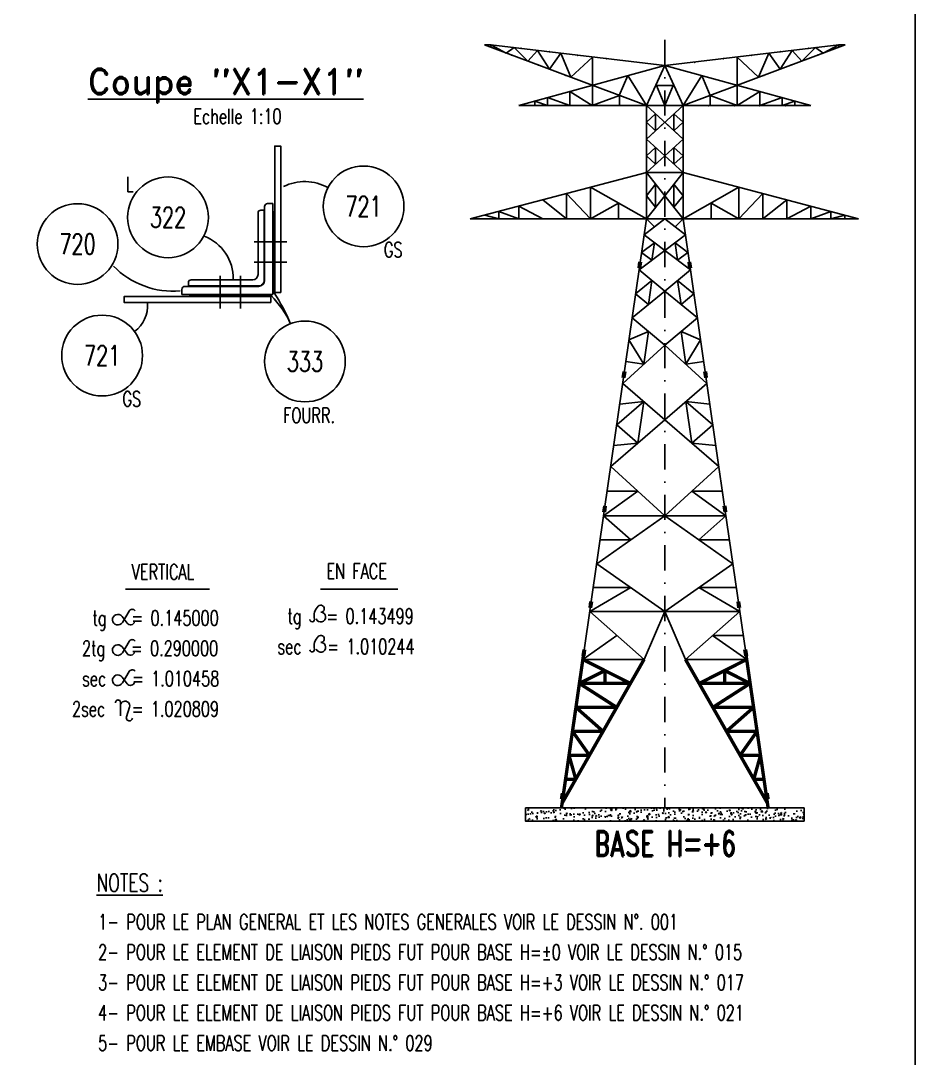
# Model space of a CAD drawing. Extents: x 144362 to 160582, y -59241 to -47761.
# Drawn here: x 157040 to 160582, y -56301 to -52193 of the extents above; entities that cross this region are included whole.
import ezdxf
from ezdxf.enums import TextEntityAlignment as Align

# ---------------------------------------------------------------- set-up
doc = ezdxf.new("R2010")
doc.units = 0
doc.header["$LTSCALE"] = 200
doc.header["$MEASUREMENT"] = 0
doc.linetypes.add('DASHDOT', pattern=[1, 0.5, -0.25, 0, -0.25])
doc.layers.get('0').update_dxf_attribs({"linetype": 'CONTINUOUS'})
for name, color, linetype in [('BOLLINI_1', 7, 'CONTINUOUS'), ('LINEA-MEDIA', 7, 'CONTINUOUS'), ('LINEA_ANG', 2, 'CONTINUOUS'), ('LM', 7, 'CONTINUOUS'), ('LS', 7, 'CONTINUOUS'), ('MZ', 6, 'DASHDOT'), ('NOTATION', 2, 'CONTINUOUS'), ('TESTI_A_P', 7, 'CONTINUOUS')]:
    doc.layers.add(name, color=color, linetype=linetype)
doc.styles.add('RD', font='ROMAND8.SHX', dxfattribs={"width": 0.7})
doc.styles.add('RQL', font='ROMANS8.SHX', dxfattribs={"width": 0.7})
doc.styles.add('RS', font='ROMANS8.shx', dxfattribs={"width": 0.7})
pattern_1 = [(135, (-148601.289, 239560.508), (-7.06554785, -7.06554785), [])]

# ---------------------------------------------------------------- blocks, each defined once
blk = doc.blocks.new('xxx')
blk.add_circle((0, 0), 8)
at = {"color": 3, "style": 'RQL', "width": 0.7}
blk.add_attdef('POS', text='', height=4, dxfattribs=at).set_placement((0, 0), align=Align.MIDDLE)
at = {"color": 3, "style": 'RQL', "width": 0.7, "flags": 1}
blk.add_attdef('POS1', (-0.39, -5.42), '', height=2, dxfattribs=at)
at = {"style": 'RQL', "width": 0.7, "flags": 1}
blk.add_attdef('TIPO', (-0.39, -8.66), '', height=2, dxfattribs=at)

msp = doc.modelspace()

# ---------------------------------------------------------------- hatches: boundary and pattern name
at = {"ltscale": 0.01}
h = msp.add_hatch(dxfattribs=at)
h.set_pattern_fill('_U', color=6, scale=9.992194, angle=135, style=0, pattern_type=0)
h.set_pattern_definition(pattern_1)
h.paths.add_polyline_path([(158039.517, -53069.264), (158039.517, -52949.358), (158043.513, -52949.358), (158043.513, -53069.264)])
h.paths.add_polyline_path([(158039.517, -53149.202), (158039.517, -53069.264), (158043.513, -53069.264), (158043.513, -53149.202)])
h.paths.add_polyline_path([(158039.517, -53269.108), (158039.517, -53149.202), (158043.513, -53149.202), (158043.513, -53269.108)])
h = msp.add_hatch(dxfattribs=at)
h.set_pattern_fill('_U', color=6, scale=9.992194, angle=135, style=0, pattern_type=0)
h.set_pattern_definition(pattern_1)
h.paths.add_polyline_path([(157829.68, -53279.1), (157709.774, -53279.1), (157709.774, -53283.097), (157829.68, -53283.097)])
h.paths.add_polyline_path([(157909.618, -53279.1), (157829.68, -53279.1), (157829.68, -53283.097), (157909.618, -53283.097)])
h.paths.add_polyline_path([(158029.524, -53279.1), (157909.618, -53279.1), (157909.618, -53283.097), (158029.524, -53283.097)])
at = {"layer": 'LS'}
h = msp.add_hatch(dxfattribs=at)
h.set_pattern_fill('AR-CONC', color=3, scale=7.110105, style=0)
h.set_pattern_definition([(50, (136944.11, -59805.133), (50.997955, -4.46174), [5.33258, -58.65837]), (355, (136944.11, -59805.133), (-9.86537, 53.48165), [4.26606, -46.9267]), (100.4514, (136948.36, -59805.505), (41.13263, 49.01988), [4.532, -49.85194]), (46.1842, (136944.11, -59790.91), (75.88196, -11.76858), [7.99887, -87.98755]), (96.6356, (136950.43, -59791.89), (66.4555, 69.2608), [6.798, -74.7779]), (351.1842, (136944.11, -59790.91), (66.45545, 69.26086), [6.3991, -70.39004]), (21, (136951.22, -59794.468), (42.44072, -28.62663), [5.33258, -58.65837]), (326, (136951.22, -59794.47), (17.29998, 51.55893), [4.26606, -46.9267]), (71.4514, (136954.756, -59796.853), (59.74071, 22.93226), [4.532, -49.85194]), (37.5, (136944.11, -59805.133), (0.864579, 23.669104), [0, -46.357888, 0, -47.637706, 0, -47.10445]), (7.5, (136944.11, -59805.133), (18.704522, 28.043089), [0, -27.160603, 0, -45.291372, 0, -17.953016]), (327.5, (136928.254, -59805.133), (37.955338, -1.603675), [0, -17.775264, 0, -55.458822, 0, -73.58959]), (317.5, (136921.144, -59805.133), (41.46515, 7.11757), [0, -23.107843, 0, -36.830346, 0, -52.259275])])
h.paths.add_polyline_path([(160142.289, -55309.937), (159038.42, -55309.937), (159038.42, -55361.763), (160142.289, -55361.763)])

# ---------------------------------------------------------------- linework, layer by layer
at = {"color": 6, "ltscale": 0.01}
for p, q in [((158901.475, -52288.977), (158876.195, -52288.977)), ((159517.675, -52529.137), (158876.195, -52288.977)), ((159590.355, -52371.137), (158901.475, -52288.977)), ((158962.73, -52321.374), (158901.475, -52288.977)), ((158901.475, -52288.977), (158901.475, -52298.441)), ((158993.89, -52299.999), (158962.73, -52321.374)), ((159048.093, -52353.333), (158993.89, -52299.999)), ((159086.305, -52311.021), (159048.093, -52353.333)), ((159133.455, -52385.291), (159086.305, -52311.021)), ((159178.72, -52322.043), (159133.455, -52385.291)), ((159218.818, -52417.249), (159178.72, -52322.043)), ((159590.355, -52371.137), (160279.235, -52288.977)), ((159663.035, -52529.137), (160304.515, -52288.977)), ((159961.892, -52417.249), (160001.989, -52322.043)), ((160001.989, -52322.043), (160047.254, -52385.291)), ((160047.254, -52385.291), (160094.405, -52311.021)), ((160094.405, -52311.021), (160132.617, -52353.333)), ((160132.617, -52353.333), (160186.82, -52299.999)), ((160186.82, -52299.999), (160217.979, -52321.374)), ((160217.979, -52321.374), (160279.235, -52288.977)), ((160279.235, -52288.977), (160304.515, -52288.977)), ((160279.235, -52288.977), (160279.235, -52298.441)), ((159304.18, -52337.432), (159218.818, -52417.249)), ((159304.18, -52449.208), (159304.18, -52337.136)), ((159876.529, -52449.208), (159876.529, -52337.136)), ((159876.529, -52337.432), (159961.892, -52417.249)), ((159012.075, -52529.137), (159590.355, -52371.137)), ((159410.341, -52488.953), (159443.521, -52409.953)), ((159443.521, -52409.953), (159517.675, -52529.137)), ((159590.355, -52371.137), (159517.675, -52529.137)), ((160168.635, -52529.137), (159590.355, -52371.137)), ((159590.355, -52371.137), (159663.035, -52529.137)), ((159737.188, -52409.953), (159663.035, -52529.137)), ((159770.368, -52488.953), (159737.188, -52409.953)), ((159304.18, -52448.445), (159304.18, -52529.137)), ((159590.355, -52529.137), (159557.175, -52450.137)), ((159557.175, -52450.137), (159623.535, -52450.137)), ((159623.535, -52450.137), (159590.355, -52529.137)), ((159876.529, -52448.445), (159876.529, -52529.137)), ((159303.007, -52529.137), (159214.315, -52473.269)), ((159214.315, -52473.269), (159214.315, -52529.137)), ((159410.761, -52489.11), (159303.007, -52529.137)), ((159410.927, -52529.137), (159410.761, -52489.11)), ((159410.927, -52529.137), (159410.761, -52489.11)), ((159769.782, -52529.137), (159769.948, -52489.11)), ((159769.948, -52489.11), (159877.702, -52529.137)), ((159877.702, -52529.137), (159966.395, -52473.269)), ((159966.395, -52473.269), (159966.395, -52529.137)), ((159012.075, -52529.137), (159517.675, -52529.137)), ((159075.275, -52511.678), (159075.275, -52529.137)), ((159125.835, -52529.137), (159075.275, -52511.678)), ((159214.315, -52529.137), (159125.835, -52497.711)), ((159125.835, -52497.711), (159125.835, -52529.137)), ((159517.675, -52977.857), (159517.675, -52529.137)), ((159517.675, -52529.137), (159663.035, -52529.137)), ((159517.675, -52529.137), (159663.035, -52661.857)), ((159517.675, -52661.857), (159663.035, -52529.137)), ((159517.675, -52529.137), (159663.035, -52529.137)), ((159663.035, -52977.857), (159663.035, -52529.137)), ((160168.635, -52529.137), (159663.035, -52529.137)), ((159966.395, -52529.137), (160054.875, -52497.711)), ((160054.875, -52497.711), (160054.875, -52529.137)), ((160054.875, -52529.137), (160105.435, -52511.678)), ((160105.435, -52511.678), (160105.435, -52529.137)), ((159554.015, -52562.317), (159517.675, -52595.497)), ((159554.015, -52562.317), (159517.675, -52595.497)), ((159554.015, -52628.677), (159554.015, -52562.317)), ((159554.015, -52628.677), (159554.015, -52562.317)), ((159626.695, -52562.317), (159663.035, -52595.497)), ((159626.695, -52628.677), (159626.695, -52562.317)), ((159626.695, -52562.317), (159663.035, -52595.497)), ((159626.695, -52628.677), (159626.695, -52562.317)), ((159517.675, -52661.857), (159590.355, -52595.497)), ((159517.675, -52595.497), (159554.015, -52628.677)), ((159663.035, -52661.857), (159590.355, -52595.497)), ((159663.035, -52595.497), (159626.695, -52628.677)), ((159590.355, -52728.217), (159517.675, -52661.857)), ((159554.015, -52695.037), (159517.675, -52728.217)), ((159554.015, -52761.397), (159554.015, -52695.037)), ((159590.355, -52728.217), (159663.035, -52661.857)), ((159626.695, -52695.037), (159663.035, -52728.217)), ((159626.695, -52761.397), (159626.695, -52695.037)), ((159590.355, -52728.217), (159517.675, -52794.577)), ((159517.675, -52728.217), (159554.015, -52761.397)), ((159590.355, -52728.217), (159663.035, -52794.577)), ((159663.035, -52728.217), (159626.695, -52761.397)), ((158819.315, -52977.857), (159517.675, -52794.577)), ((159513.725, -52794.577), (159663.035, -52794.577)), ((159517.675, -52794.577), (159590.355, -52886.217)), ((159663.035, -52794.577), (159590.355, -52886.217)), ((160358.235, -52977.857), (159663.035, -52794.577)), ((159296.475, -52977.857), (159296.475, -52852.893)), ((159517.675, -52977.857), (159296.475, -52852.893)), ((159517.675, -52886.217), (159554.015, -52840.397)), ((159554.015, -52840.397), (159554.015, -52932.037)), ((159663.035, -52886.217), (159626.695, -52840.397)), ((159626.695, -52840.397), (159626.695, -52932.037)), ((159663.035, -52977.857), (159884.235, -52852.893)), ((159884.235, -52977.857), (159884.235, -52852.893)), ((159201.675, -52977.857), (159106.875, -52902.879)), ((159201.675, -52977.857), (159201.675, -52877.886)), ((159296.475, -52977.857), (159201.675, -52877.886)), ((159517.675, -52977.857), (159590.355, -52886.217)), ((159554.015, -52932.037), (159517.675, -52886.217)), ((159663.035, -52977.857), (159590.355, -52886.217)), ((159626.695, -52932.037), (159663.035, -52886.217)), ((159884.235, -52977.857), (159979.035, -52877.886)), ((159979.035, -52977.857), (159979.035, -52877.886)), ((159979.035, -52977.857), (160073.835, -52902.879)), ((160073.835, -52977.857), (160073.835, -52902.879)), ((159012.075, -52977.857), (159012.075, -52927.871)), ((159106.875, -52977.857), (159012.075, -52927.871)), ((159407.075, -52915.375), (159296.475, -52977.857)), ((159407.075, -52915.375), (159407.075, -52977.857)), ((159773.635, -52915.375), (159884.235, -52977.857)), ((159773.635, -52915.375), (159773.635, -52977.857)), ((160073.835, -52977.857), (160168.635, -52927.871)), ((160168.635, -52977.857), (160168.635, -52927.871)), ((159517.675, -52977.857), (158819.315, -52977.857)), ((158933.075, -52977.857), (158877.775, -52963.278)), ((158933.075, -52977.857), (158933.075, -52948.699)), ((159012.075, -52977.857), (158933.075, -52948.699)), ((159517.675, -52977.857), (159351.972, -54125.818)), ((159590.355, -52977.857), (159508.552, -53041.057)), ((159517.675, -52977.857), (159549.453, -53009.457)), ((159517.675, -52977.857), (159663.035, -52977.857)), ((159590.355, -52977.857), (159672.157, -53041.057)), ((159663.035, -52977.857), (159631.256, -53009.457)), ((159663.035, -52977.857), (159828.737, -54125.818)), ((159663.035, -52977.857), (160358.235, -52977.857)), ((160168.635, -52977.857), (160247.635, -52948.699)), ((160247.635, -52977.857), (160247.635, -52948.699)), ((160247.635, -52977.857), (160302.935, -52963.278)), ((160302.935, -52977.857), (160302.935, -52963.278)), ((159508.552, -53041.057), (159590.355, -53103.454)), ((159672.157, -53041.057), (159590.355, -53103.454)), ((157963.844, -53069.264), (158093.355, -53069.264)), ((159590.355, -53103.454), (159488.482, -53180.097)), ((159498.517, -53110.577), (159549.453, -53072.255)), ((159549.453, -53072.255), (159539.418, -53141.775)), ((159590.355, -53103.454), (159692.227, -53180.097)), ((159682.192, -53110.577), (159631.256, -53072.255)), ((159631.256, -53072.255), (159641.291, -53141.775)), ((157963.844, -53149.202), (158093.355, -53149.202)), ((159488.202, -53147.874), (159484.757, -53171.738)), ((159498.21, -53149.318), (159494.766, -53173.183)), ((159539.418, -53141.775), (159498.517, -53110.577)), ((159641.291, -53141.775), (159682.192, -53110.577)), ((159682.499, -53149.318), (159685.944, -53173.183)), ((159692.507, -53147.874), (159695.952, -53171.738)), ((159590.355, -53264.234), (159488.482, -53180.097)), ((159590.355, -53264.234), (159692.227, -53180.097)), ((157829.68, -53203.428), (157829.68, -53332.939)), ((157909.618, -53203.428), (157909.618, -53332.939)), ((159474.798, -53274.897), (159539.418, -53222.165)), ((159539.418, -53222.165), (159525.735, -53316.965)), ((159705.911, -53274.897), (159641.291, -53222.165)), ((159641.291, -53222.165), (159654.975, -53316.965)), ((159461.114, -53369.697), (159590.355, -53264.234)), ((159719.595, -53369.697), (159590.355, -53264.234)), ((159525.735, -53316.965), (159474.798, -53274.897)), ((159654.975, -53316.965), (159705.911, -53274.897)), ((159590.355, -53478.005), (159461.114, -53369.697)), ((159590.355, -53478.005), (159719.595, -53369.697)), ((159448.64, -53456.118), (159525.735, -53423.851)), ((159525.735, -53423.851), (159507.023, -53553.483)), ((159732.069, -53456.118), (159654.975, -53423.851)), ((159654.975, -53423.851), (159673.687, -53553.483)), ((159423.691, -53628.961), (159590.355, -53478.005)), ((159448.64, -53456.118), (159507.023, -53553.483)), ((159757.018, -53628.961), (159590.355, -53478.005)), ((159732.069, -53456.118), (159673.687, -53553.483)), ((159507.023, -53553.483), (159436.165, -53542.54)), ((159673.687, -53553.483), (159744.544, -53542.54)), ((159425.572, -53581.767), (159422.127, -53605.632)), ((159435.58, -53583.212), (159432.135, -53607.076)), ((159745.129, -53583.212), (159748.574, -53607.076)), ((159755.138, -53581.767), (159758.582, -53605.632)), ((159423.691, -53628.961), (159590.355, -53772.809)), ((159757.018, -53628.961), (159590.355, -53772.809)), ((159507.023, -53700.885), (159399.972, -53793.281)), ((159411.831, -53711.121), (159507.023, -53700.885)), ((159507.023, -53700.885), (159483.304, -53865.205)), ((159768.878, -53711.121), (159673.687, -53700.885)), ((159673.687, -53700.885), (159780.737, -53793.281)), ((159673.687, -53700.885), (159697.405, -53865.205)), ((159590.355, -53772.809), (159376.253, -53957.601)), ((159399.972, -53793.281), (159483.304, -53865.205)), ((159590.355, -53772.809), (159804.456, -53957.601)), ((159780.737, -53793.281), (159697.405, -53865.205)), ((159483.304, -53865.205), (159388.113, -53875.441)), ((159697.405, -53865.205), (159792.597, -53875.441)), ((159376.253, -53957.601), (159590.355, -54153.377)), ((159804.456, -53957.601), (159590.355, -54153.377)), ((159347.994, -54153.377), (159483.304, -54055.489)), ((159483.304, -54055.489), (159362.124, -54055.489)), ((159832.715, -54153.377), (159697.405, -54055.489)), ((159697.405, -54055.489), (159818.586, -54055.489)), ((159348.763, -54113.886), (159345.318, -54137.75)), ((159348.763, -54113.886), (159345.318, -54137.75)), ((159348.763, -54113.886), (159345.318, -54137.75)), ((159358.771, -54115.33), (159355.327, -54139.194)), ((159358.771, -54115.33), (159355.327, -54139.194)), ((159358.771, -54115.33), (159355.327, -54139.194)), ((159821.938, -54115.33), (159825.383, -54139.194)), ((159821.938, -54115.33), (159825.383, -54139.194)), ((159821.938, -54115.33), (159825.383, -54139.194)), ((159828.737, -54125.818), (159910.81, -54694.401)), ((159831.946, -54113.886), (159835.391, -54137.75)), ((159831.946, -54113.886), (159835.391, -54137.75)), ((159831.946, -54113.886), (159835.391, -54137.75)), ((159590.355, -54153.377), (159320.626, -54342.977)), ((159347.994, -54153.377), (159590.355, -54153.377)), ((159347.994, -54153.377), (159455.49, -54248.177)), ((159347.994, -54153.377), (159590.355, -54153.377)), ((159347.994, -54153.377), (159590.355, -54153.377)), ((159832.715, -54153.377), (159590.355, -54153.377)), ((159590.355, -54153.377), (159860.083, -54342.977)), ((159832.715, -54153.377), (159590.355, -54153.377)), ((159832.715, -54153.377), (159590.355, -54153.377)), ((159832.715, -54153.377), (159725.219, -54248.177)), ((159455.49, -54248.177), (159334.31, -54248.177)), ((159725.219, -54248.177), (159846.399, -54248.177)), ((159320.626, -54342.977), (159590.355, -54532.577)), ((159860.083, -54342.977), (159590.355, -54532.577)), ((159293.258, -54532.577), (159455.49, -54437.777)), ((159455.49, -54437.777), (159306.942, -54437.777)), ((159887.451, -54532.577), (159725.219, -54437.777)), ((159725.219, -54437.777), (159873.767, -54437.777)), ((159294.058, -54492.869), (159290.614, -54516.733)), ((159304.067, -54494.314), (159300.622, -54518.178)), ((159876.643, -54494.314), (159880.087, -54518.178)), ((159886.651, -54492.869), (159890.095, -54516.733)), ((159508.251, -54722.177), (159293.258, -54532.577)), ((159293.258, -54532.577), (159590.355, -54532.577)), ((159508.251, -54722.177), (159590.355, -54532.577)), ((159887.451, -54532.577), (159590.355, -54532.577)), ((159672.458, -54722.177), (159590.355, -54532.577)), ((159672.458, -54722.177), (159887.451, -54532.577)), ((159265.89, -54722.177), (159400.755, -54627.377)), ((159265.89, -54722.177), (159400.755, -54627.377)), ((159914.819, -54722.177), (159779.955, -54627.377)), ((159779.955, -54627.377), (159901.135, -54627.377)), ((159914.819, -54722.177), (159779.955, -54627.377)), ((159779.955, -54627.377), (159901.135, -54627.377)), ((159266.691, -54682.469), (159263.246, -54706.333)), ((159276.699, -54683.914), (159273.254, -54707.778)), ((159904.01, -54683.914), (159907.455, -54707.778)), ((159914.019, -54682.469), (159917.463, -54706.333)), ((159265.89, -54722.177), (159508.251, -54722.177)), ((159914.819, -54722.177), (159672.458, -54722.177))]:
    msp.add_line(p, q, dxfattribs=at)
msp.add_lwpolyline([(159351.972, -54125.818), (159269.9, -54694.401)], dxfattribs=at)
for p in [(159020.501, -52302.67), (159133.208, -52316.363), (159133.208, -52316.363), (159133.208, -52316.363), (159133.208, -52316.363), (160047.501, -52316.363), (160047.501, -52316.363), (160160.208, -52302.67), (158983.108, -52329.003), (159090.021, -52369.03), (159090.021, -52369.03), (159245.915, -52330.057), (159245.915, -52330.057), (159245.915, -52330.057), (159245.915, -52330.057), (159358.621, -52343.75), (159709.381, -52357.443), (159822.088, -52343.75), (159934.795, -52330.057), (159934.795, -52330.057), (160090.688, -52369.03), (160197.601, -52329.003), (159196.935, -52409.057), (159196.935, -52409.057), (159983.775, -52409.057), (159769.948, -52489.11), (159764.155, -52529.137), (159865.275, -52529.137), (159966.395, -52529.137), (160054.243, -52497.537), (160067.515, -52529.137)]:
    msp.add_point(p, dxfattribs=at)
at = {"layer": 'LINEA-MEDIA'}
for p, q in [((157455.157, -54443.4), (157786.677, -54443.4)), ((158226.535, -54443.4), (158533.497, -54443.4)), ((157442.146, -54575.42), (157468.81, -54530.391)), ((157440.826, -54552.014), (157460.68, -54578.276)), ((157442.146, -54695.593), (157468.81, -54650.564)), ((157440.826, -54672.186), (157460.68, -54698.449)), ((157440.826, -54791.858), (157460.68, -54818.12)), ((157442.146, -54815.264), (157468.81, -54770.235)), ((157435.275, -54893.261), (157435.275, -54945.751)), ((157470.472, -54910.53), (157458.407, -54949.279))]:
    msp.add_line(p, q, dxfattribs=at)
for centre, radius, start, end in [((157424.043, -54564.701), 21.038, 37.08899, 329.368163), ((157480.981, -54537.598), 14.145, 36.935571, 149.368163), ((158253.159, -54550.094), 51.996, 132.141042, 193.778634), ((158228.076, -54554.474), 19.358, 200.722607, 90), ((158228.076, -54521.289), 13.827, 270, 135.157666), ((157474.177, -54568.073), 16.92, 217.08899, 345.851113), ((158193.88, -54564.064), 8.921, 179.906205, 10.244605), ((158228.076, -54640.877), 13.827, 270, 135.157666), ((157424.043, -54684.873), 21.038, 37.08899, 329.368163), ((157480.981, -54657.771), 14.145, 36.935571, 149.368163), ((158253.159, -54669.682), 51.996, 132.141042, 193.778634), ((158228.076, -54674.062), 19.358, 200.722607, 90), ((157474.177, -54688.245), 16.92, 217.08899, 345.851113), ((158193.88, -54683.652), 8.921, 179.906205, 10.244605), ((157424.043, -54804.545), 21.038, 37.08899, 329.368163), ((157480.981, -54777.442), 14.145, 36.935571, 149.368163), ((157474.177, -54807.917), 16.92, 217.08899, 345.851113), ((157425.201, -54892.52), 10.074, 355.786368, 189.399767), ((157453.187, -54905.148), 18.103, 342.70498, 171.681716), ((157470.167, -54952.941), 12.317, 162.70498, 355.007087)]:
    msp.add_arc(centre, radius, start, end, dxfattribs=at)
at = {"layer": 'LINEA_ANG'}
for p, q in [((158003.545, -52943.363), (157990.055, -52943.363)), ((158003.545, -53221.146), (158003.545, -52943.363)), ((157979.563, -52953.854), (157979.563, -53198.164)), ((157703.779, -53229.639), (157703.779, -53243.128)), ((157958.58, -53219.147), (157714.271, -53219.147)), ((157703.779, -53243.128), (157981.562, -53243.128))]:
    msp.add_line(p, q, dxfattribs=at)
for points in [[(158069.493, -53269.108), (158069.493, -52689.561), (158045.512, -52689.561), (158045.512, -53269.108)], [(158043.513, -53269.108), (158043.513, -52949.358), (158039.517, -52949.358), (158039.517, -53269.108)], [(158029.524, -53309.077), (157449.977, -53309.077), (157449.977, -53285.096), (158029.524, -53285.096)], [(158029.524, -53283.097), (157709.774, -53283.097), (157709.774, -53279.1), (158029.524, -53279.1)]]:
    msp.add_lwpolyline(points, close=True, dxfattribs=at)
msp.add_lwpolyline([(158037.518, -53277.102), (158037.518, -52917.383), (158017.534, -52917.383, 0.41421356), (158005.543, -52929.373), (158005.543, -53221.146, -0.41421356), (157981.562, -53245.127), (157689.79, -53245.127, 0.41421356), (157677.799, -53257.117), (157677.799, -53277.102)], format="xyb", close=True, dxfattribs=at)
for centre, radius, start, end in [((157990.055, -52953.854), 10.492, 90, 180), ((157714.271, -53229.639), 10.492, 90, 180), ((157958.58, -53198.164), 20.984, 270, 0), ((157981.735, -53221.319), 21.81, 269.54397, 0.45603)]:
    msp.add_arc(centre, radius, start, end, dxfattribs=at)
at = {"layer": 'LS', "color": 8}
msp.add_lwpolyline([(144362.383, -47761.325), (144362.383, -59241.325), (157082.383, -59241.325), (157082.383, -57641.325), (160582.383, -57641.325), (160582.383, -47761.325), (144362.383, -47761.325)], close=True, dxfattribs=at)
at = {"layer": 'LS', "color": 3, "const_width": 13.333}
for points in [[(159269.9, -54694.401), (159181.05, -55309.937)], [(159910.81, -54694.401), (159999.659, -55309.937)], [(159183.787, -55290.977), (159508.251, -54722.177)], [(159454.174, -54816.977), (159265.89, -54722.177)], [(159996.922, -55290.977), (159672.458, -54722.177)], [(159726.536, -54816.977), (159914.819, -54722.177)], [(159353.19, -54766.132), (159252.206, -54816.977)], [(159353.19, -54816.977), (159353.19, -54766.132)], [(159827.519, -54816.977), (159827.519, -54766.132)], [(159827.519, -54766.132), (159928.503, -54816.977)], [(159400.096, -54911.777), (159252.206, -54816.977)], [(159252.206, -54816.977), (159454.174, -54816.977)], [(159928.503, -54816.977), (159726.536, -54816.977)], [(159780.613, -54911.777), (159928.503, -54816.977)], [(159346.019, -55006.577), (159238.522, -54911.777)], [(159238.522, -54911.777), (159400.096, -54911.777)], [(159942.187, -54911.777), (159780.613, -54911.777)], [(159834.69, -55006.577), (159942.187, -54911.777)], [(159291.942, -55101.377), (159224.839, -55006.577)], [(159224.839, -55006.577), (159346.019, -55006.577)], [(159955.871, -55006.577), (159834.69, -55006.577)], [(159888.768, -55101.377), (159955.871, -55006.577)], [(159237.864, -55196.177), (159211.155, -55101.377)], [(159211.155, -55101.377), (159291.942, -55101.377)], [(159969.555, -55101.377), (159888.768, -55101.377)], [(159942.845, -55196.177), (159969.555, -55101.377)], [(159197.471, -55196.177), (159237.864, -55196.177)], [(159983.239, -55196.177), (159942.845, -55196.177)], [(159184.587, -55251.269), (159181.142, -55275.133)], [(159996.122, -55251.269), (159999.567, -55275.133)], [(159194.595, -55252.714), (159191.151, -55276.578)], [(159986.114, -55252.714), (159989.559, -55276.578)]]:
    msp.add_lwpolyline(points, dxfattribs=at)
at = {"layer": 'LS', "color": 3}
msp.add_lwpolyline([(159038.42, -55309.937), (160142.289, -55309.937), (160142.289, -55361.763), (159038.42, -55361.763)], close=True, dxfattribs=at)
at = {"layer": 'LS', "color": 6}
for centre, radius, start, end in [((158164.75, -53019.077), 188.92, 61.047663, 116.481139), ((157702.648, -53213.55), 178.744, 358.773289, 69.082485), ((157643.917, -52931.291), 332.962, 224.504879, 274.753286), ((157466.696, -53654.36), 692.485, 22.101931, 33.704999), ((157410.512, -53319.824), 131.544, 307.518212, 3.557444), ((157770.54, -53544.104), 369.685, 23.98822, 45.205306)]:
    msp.add_arc(centre, radius, start, end, dxfattribs=at)
at = {"layer": 'MZ'}
msp.add_line((159590.355, -52268.86), (159590.355, -55309.937), dxfattribs=at)

# ---------------------------------------------------------------- block references
at = {"layer": 'BOLLINI_1', "xscale": 19.98438719750195, "yscale": 19.98438719750195, "zscale": 19.98438719750195}
for p, values in [((158397.406, -52928.398), {'POS': '721'}), ((157623.012, -52971.765), {'POS': '322'}), ((157264.773, -53077.58), {'POS': '720'}), ((157362.024, -53518.838), {'POS': '721'}), ((158165.318, -53542.325), {'POS': '333'})]:
    msp.add_blockref('xxx', p, dxfattribs=at).add_auto_attribs(values)

# ---------------------------------------------------------------- texts
at = {"layer": 'LINEA-MEDIA', "style": 'RS', "width": 0.7}
for s, p in [('VERTICAL', (157479.216, -54405.398)), ('EN FACE', (158250.793, -54402.567)), ('tg   = 0.145000', (157323.828, -54588.034)), ('tg   = 0.143499', (158096.129, -54580.791)), ('2tg   = 0.290000', (157282.356, -54708.036)), ('sec   = 1.010244', (158056.302, -54700.793)), ('sec   = 1.010458', (157282.797, -54828.037)), ('2sec   = 1.020809', (157242.733, -54948.039))]:
    msp.add_text(s, height=60.0007, dxfattribs=at).set_placement(p)
at = {"layer": 'LM', "style": 'RS', "width": 0.7}
for s, p in [('1- POUR LE PLAN GENERAL ET LES NOTES GENERALES VOIR LE DESSIN N%%D. 001', (157346.191, -55790.97)), ('2- POUR LE ELEMENT DE LIAISON PIEDS FUT POUR BASE H=%%P0 VOIR LE DESSIN N.° 015', (157346.191, -55910.97)), ('3- POUR LE ELEMENT DE LIAISON PIEDS FUT POUR BASE H=+3 VOIR LE DESSIN N.° 017', (157346.191, -56030.97)), ('4- POUR LE ELEMENT DE LIAISON PIEDS FUT POUR BASE H=+6 VOIR LE DESSIN N.° 021', (157346.191, -56150.97)), ('5- POUR LE EMBASE VOIR LE DESSIN N.° 029', (157346.191, -56270.97))]:
    msp.add_text(s, height=60, dxfattribs=at).set_placement(p)
at = {"layer": 'LS', "color": 3, "style": 'RD'}
msp.add_text('%%UCoupe "X1-X1"', height=99.92194, dxfattribs=at).set_placement((157851.729, -52450.376, -2507.55), align=Align.MIDDLE)
at = {"layer": 'LS', "color": 7, "style": 'RS', "width": 0.7}
msp.add_text('Echelle 1:10', height=59.95316, dxfattribs=at).set_placement((157723.692, -52601.555))
at = {"layer": 'LS', "color": 3, "insert": (159592.753, -55451.127), "char_height": 100, "attachment_point": 5, "style": 'RD'}
msp.add_mtext('BASE H=+6', dxfattribs=at)
at = {"layer": 'NOTATION', "color": 7, "style": 'RS', "width": 0.7}
msp.add_text('%%uNOTES :', height=70, dxfattribs=at).set_placement((157340.035, -55641.168))
at = {"layer": 'TESTI_A_P', "style": 'RS', "width": 0.7}
for s, height, p in [('L', 59.953, (157456.334, -52871.307)), ('GS', 59.9532, (158478.097, -53129.899)), ('GS', 59.9532, (157442.715, -53720.339)), ('FOURR.', 59.9532, (158079.29, -53785.682))]:
    msp.add_text(s, height=height, dxfattribs=at).set_placement(p)

doc.saveas('drawing.dxf')
